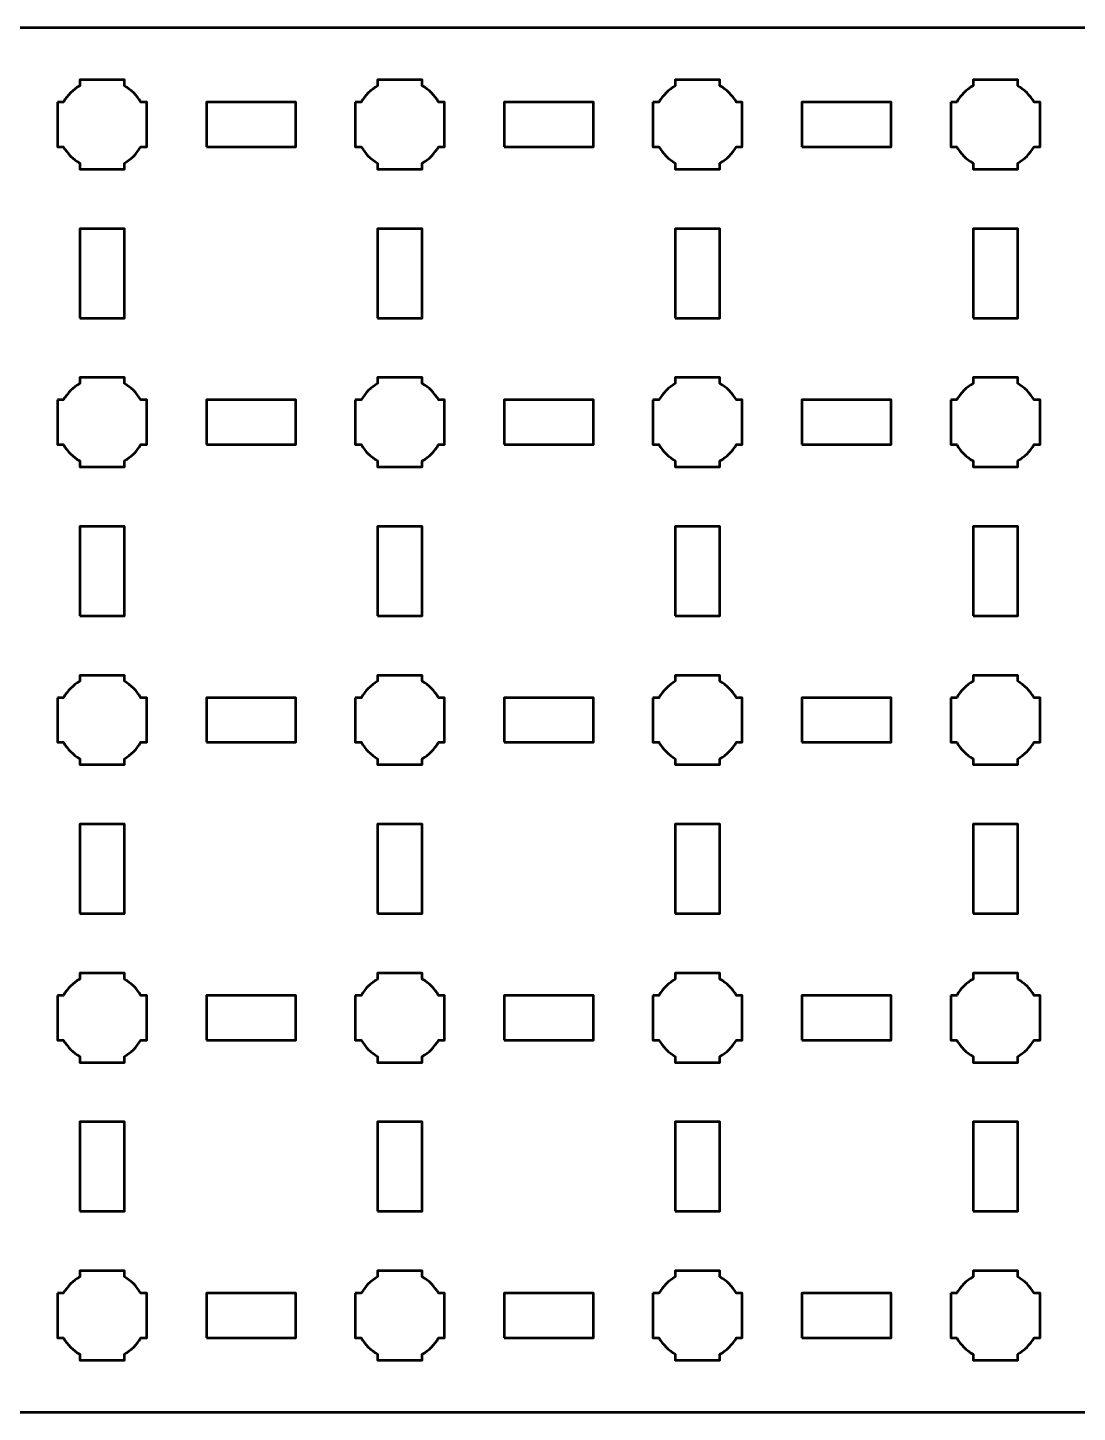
# Model space of a CAD drawing. Header units: centimetres. Extents: x -40.1 to 19.1, y -19.5 to -10.2.
# Drawn here: x -26 to -18.95, y -19.5 to -10.2 of the extents above; entities that cross this region are included whole.
import ezdxf

# ---------------------------------------------------------------- set-up
doc = ezdxf.new("R2010")
doc.units = ezdxf.units.CM
doc.header["$MEASUREMENT"] = 0
doc.layers.add('Layer 1', color=7, linetype='Continuous')

msp = doc.modelspace()

# ---------------------------------------------------------------- linework, layer by layer
at = {"layer": 'Layer 1', "color": 250, "lineweight": 53}
for points in [[(-24.8, -11), (-24.2, -11), (-24.2, -10.7), (-24.8, -10.7), (-24.8, -11)], [(-22.8, -11), (-22.2, -11), (-22.2, -10.7), (-22.8, -10.7), (-22.8, -11)], [(-20.8, -11), (-20.2, -11), (-20.2, -10.7), (-20.8, -10.7), (-20.8, -11)], [(-25.65, -12.15), (-25.35, -12.15), (-25.35, -11.55), (-25.65, -11.55), (-25.65, -12.15)], [(-23.65, -12.15), (-23.35, -12.15), (-23.35, -11.55), (-23.65, -11.55), (-23.65, -12.15)], [(-21.65, -12.15), (-21.35, -12.15), (-21.35, -11.55), (-21.65, -11.55), (-21.65, -12.15)], [(-19.65, -12.15), (-19.35, -12.15), (-19.35, -11.55), (-19.65, -11.55), (-19.65, -12.15)], [(-24.8, -13), (-24.2, -13), (-24.2, -12.7), (-24.8, -12.7), (-24.8, -13)], [(-22.8, -13), (-22.2, -13), (-22.2, -12.7), (-22.8, -12.7), (-22.8, -13)], [(-20.8, -13), (-20.2, -13), (-20.2, -12.7), (-20.8, -12.7), (-20.8, -13)], [(-25.65, -14.15), (-25.35, -14.15), (-25.35, -13.55), (-25.65, -13.55), (-25.65, -14.15)], [(-23.65, -14.15), (-23.35, -14.15), (-23.35, -13.55), (-23.65, -13.55), (-23.65, -14.15)], [(-21.65, -14.15), (-21.35, -14.15), (-21.35, -13.55), (-21.65, -13.55), (-21.65, -14.15)], [(-19.65, -14.15), (-19.35, -14.15), (-19.35, -13.55), (-19.65, -13.55), (-19.65, -14.15)], [(-24.8, -15), (-24.2, -15), (-24.2, -14.7), (-24.8, -14.7), (-24.8, -15)], [(-22.8, -15), (-22.2, -15), (-22.2, -14.7), (-22.8, -14.7), (-22.8, -15)], [(-20.8, -15), (-20.2, -15), (-20.2, -14.7), (-20.8, -14.7), (-20.8, -15)], [(-25.65, -16.15), (-25.35, -16.15), (-25.35, -15.55), (-25.65, -15.55), (-25.65, -16.15)], [(-23.65, -16.15), (-23.35, -16.15), (-23.35, -15.55), (-23.65, -15.55), (-23.65, -16.15)], [(-21.65, -16.15), (-21.35, -16.15), (-21.35, -15.55), (-21.65, -15.55), (-21.65, -16.15)], [(-19.65, -16.15), (-19.35, -16.15), (-19.35, -15.55), (-19.65, -15.55), (-19.65, -16.15)], [(-24.8, -17), (-24.2, -17), (-24.2, -16.7), (-24.8, -16.7), (-24.8, -17)], [(-22.8, -17), (-22.2, -17), (-22.2, -16.7), (-22.8, -16.7), (-22.8, -17)], [(-20.8, -17), (-20.2, -17), (-20.2, -16.7), (-20.8, -16.7), (-20.8, -17)], [(-25.65, -18.15), (-25.35, -18.15), (-25.35, -17.55), (-25.65, -17.55), (-25.65, -18.15)], [(-23.65, -18.15), (-23.35, -18.15), (-23.35, -17.55), (-23.65, -17.55), (-23.65, -18.15)], [(-21.65, -18.15), (-21.35, -18.15), (-21.35, -17.55), (-21.65, -17.55), (-21.65, -18.15)], [(-19.65, -18.15), (-19.35, -18.15), (-19.35, -17.55), (-19.65, -17.55), (-19.65, -18.15)], [(-24.8, -19), (-24.2, -19), (-24.2, -18.7), (-24.8, -18.7), (-24.8, -19)], [(-22.8, -19), (-22.2, -19), (-22.2, -18.7), (-22.8, -18.7), (-22.8, -19)], [(-20.8, -19), (-20.2, -19), (-20.2, -18.7), (-20.8, -18.7), (-20.8, -19)]]:
    msp.add_lwpolyline(points, close=True, dxfattribs=at)
msp.add_open_spline([(-40.15, -19), (-40.15, -19), (-40.15, -10.7), (-40.15, -10.7), (-40.15, -10.7), (-40.15, -10.42391), (-39.92609, -10.2), (-39.65, -10.2), (-39.65, -10.2), (-39.65, -10.2), (18.65, -10.2), (18.65, -10.2), (18.65, -10.2), (18.92609, -10.2), (19.15, -10.42391), (19.15, -10.7), (19.15, -10.7), (19.15, -10.7), (19.15, -19), (19.15, -19), (19.15, -19), (19.15, -19.27609), (18.92609, -19.5), (18.65, -19.5), (18.65, -19.5), (18.65, -19.5), (-39.65, -19.5), (-39.65, -19.5), (-39.65, -19.5), (-39.92609, -19.5), (-40.15, -19.27609), (-40.15, -19)], degree=3, knots=[0, 0, 0, 0, 0.125, 0.125, 0.125, 0.125, 0.25, 0.25, 0.25, 0.25, 0.375, 0.375, 0.375, 0.375, 0.5, 0.5, 0.5, 0.5, 0.625, 0.625, 0.625, 0.625, 0.75, 0.75, 0.75, 0.75, 0.875, 0.875, 0.875, 0.875, 1, 1, 1, 1], dxfattribs=at)
at = {"layer": 'Layer 1', "lineweight": 53}
for points in [[(-25.8, -10.7), (-25.8, -10.7), (-25.75985, -10.7), (-25.75985, -10.7), (-25.75985, -10.7), (-25.7335, -10.65447), (-25.69553, -10.6165), (-25.65, -10.59015), (-25.65, -10.59015), (-25.65, -10.59015), (-25.65, -10.55), (-25.65, -10.55), (-25.65, -10.55), (-25.65, -10.55), (-25.5, -10.55), (-25.5, -10.55), (-25.5, -10.55), (-25.5, -10.55), (-25.35, -10.55), (-25.35, -10.55), (-25.35, -10.55), (-25.35, -10.55), (-25.35, -10.59015), (-25.35, -10.59015), (-25.35, -10.59015), (-25.30447, -10.6165), (-25.2665, -10.65447), (-25.24015, -10.7), (-25.24015, -10.7), (-25.24015, -10.7), (-25.2, -10.7), (-25.2, -10.7), (-25.2, -10.7), (-25.2, -10.7), (-25.2, -10.85), (-25.2, -10.85), (-25.2, -10.85), (-25.2, -10.85), (-25.2, -11), (-25.2, -11), (-25.2, -11), (-25.2, -11), (-25.24015, -11), (-25.24015, -11), (-25.24015, -11), (-25.2665, -11.04553), (-25.30447, -11.0835), (-25.35, -11.10985), (-25.35, -11.10985), (-25.35, -11.10985), (-25.35, -11.15), (-25.35, -11.15), (-25.35, -11.15), (-25.35, -11.15), (-25.5, -11.15), (-25.5, -11.15), (-25.5, -11.15), (-25.5, -11.15), (-25.65, -11.15), (-25.65, -11.15), (-25.65, -11.15), (-25.65, -11.15), (-25.65, -11.10985), (-25.65, -11.10985), (-25.65, -11.10985), (-25.69553, -11.0835), (-25.7335, -11.04553), (-25.75985, -11), (-25.75985, -11), (-25.75985, -11), (-25.8, -11), (-25.8, -11), (-25.8, -11), (-25.8, -11), (-25.8, -10.85), (-25.8, -10.85), (-25.8, -10.85), (-25.8, -10.85), (-25.8, -10.7), (-25.8, -10.7)], [(-23.8, -10.7), (-23.8, -10.7), (-23.75985, -10.7), (-23.75985, -10.7), (-23.75985, -10.7), (-23.7335, -10.65447), (-23.69553, -10.6165), (-23.65, -10.59015), (-23.65, -10.59015), (-23.65, -10.59015), (-23.65, -10.55), (-23.65, -10.55), (-23.65, -10.55), (-23.65, -10.55), (-23.5, -10.55), (-23.5, -10.55), (-23.5, -10.55), (-23.5, -10.55), (-23.35, -10.55), (-23.35, -10.55), (-23.35, -10.55), (-23.35, -10.55), (-23.35, -10.59015), (-23.35, -10.59015), (-23.35, -10.59015), (-23.30447, -10.6165), (-23.2665, -10.65447), (-23.24015, -10.7), (-23.24015, -10.7), (-23.24015, -10.7), (-23.2, -10.7), (-23.2, -10.7), (-23.2, -10.7), (-23.2, -10.7), (-23.2, -10.85), (-23.2, -10.85), (-23.2, -10.85), (-23.2, -10.85), (-23.2, -11), (-23.2, -11), (-23.2, -11), (-23.2, -11), (-23.24015, -11), (-23.24015, -11), (-23.24015, -11), (-23.2665, -11.04553), (-23.30447, -11.0835), (-23.35, -11.10985), (-23.35, -11.10985), (-23.35, -11.10985), (-23.35, -11.15), (-23.35, -11.15), (-23.35, -11.15), (-23.35, -11.15), (-23.5, -11.15), (-23.5, -11.15), (-23.5, -11.15), (-23.5, -11.15), (-23.65, -11.15), (-23.65, -11.15), (-23.65, -11.15), (-23.65, -11.15), (-23.65, -11.10985), (-23.65, -11.10985), (-23.65, -11.10985), (-23.69553, -11.0835), (-23.7335, -11.04553), (-23.75985, -11), (-23.75985, -11), (-23.75985, -11), (-23.8, -11), (-23.8, -11), (-23.8, -11), (-23.8, -11), (-23.8, -10.85), (-23.8, -10.85), (-23.8, -10.85), (-23.8, -10.85), (-23.8, -10.7), (-23.8, -10.7)], [(-21.8, -10.7), (-21.8, -10.7), (-21.75985, -10.7), (-21.75985, -10.7), (-21.75985, -10.7), (-21.7335, -10.65447), (-21.69553, -10.6165), (-21.65, -10.59015), (-21.65, -10.59015), (-21.65, -10.59015), (-21.65, -10.55), (-21.65, -10.55), (-21.65, -10.55), (-21.65, -10.55), (-21.5, -10.55), (-21.5, -10.55), (-21.5, -10.55), (-21.5, -10.55), (-21.35, -10.55), (-21.35, -10.55), (-21.35, -10.55), (-21.35, -10.55), (-21.35, -10.59015), (-21.35, -10.59015), (-21.35, -10.59015), (-21.30447, -10.6165), (-21.2665, -10.65447), (-21.24015, -10.7), (-21.24015, -10.7), (-21.24015, -10.7), (-21.2, -10.7), (-21.2, -10.7), (-21.2, -10.7), (-21.2, -10.7), (-21.2, -10.85), (-21.2, -10.85), (-21.2, -10.85), (-21.2, -10.85), (-21.2, -11), (-21.2, -11), (-21.2, -11), (-21.2, -11), (-21.24015, -11), (-21.24015, -11), (-21.24015, -11), (-21.2665, -11.04553), (-21.30447, -11.0835), (-21.35, -11.10985), (-21.35, -11.10985), (-21.35, -11.10985), (-21.35, -11.15), (-21.35, -11.15), (-21.35, -11.15), (-21.35, -11.15), (-21.5, -11.15), (-21.5, -11.15), (-21.5, -11.15), (-21.5, -11.15), (-21.65, -11.15), (-21.65, -11.15), (-21.65, -11.15), (-21.65, -11.15), (-21.65, -11.10985), (-21.65, -11.10985), (-21.65, -11.10985), (-21.69553, -11.0835), (-21.7335, -11.04553), (-21.75985, -11), (-21.75985, -11), (-21.75985, -11), (-21.8, -11), (-21.8, -11), (-21.8, -11), (-21.8, -11), (-21.8, -10.85), (-21.8, -10.85), (-21.8, -10.85), (-21.8, -10.85), (-21.8, -10.7), (-21.8, -10.7)], [(-19.8, -10.7), (-19.8, -10.7), (-19.75985, -10.7), (-19.75985, -10.7), (-19.75985, -10.7), (-19.7335, -10.65447), (-19.69553, -10.6165), (-19.65, -10.59015), (-19.65, -10.59015), (-19.65, -10.59015), (-19.65, -10.55), (-19.65, -10.55), (-19.65, -10.55), (-19.65, -10.55), (-19.5, -10.55), (-19.5, -10.55), (-19.5, -10.55), (-19.5, -10.55), (-19.35, -10.55), (-19.35, -10.55), (-19.35, -10.55), (-19.35, -10.55), (-19.35, -10.59015), (-19.35, -10.59015), (-19.35, -10.59015), (-19.30447, -10.6165), (-19.2665, -10.65447), (-19.24015, -10.7), (-19.24015, -10.7), (-19.24015, -10.7), (-19.2, -10.7), (-19.2, -10.7), (-19.2, -10.7), (-19.2, -10.7), (-19.2, -10.85), (-19.2, -10.85), (-19.2, -10.85), (-19.2, -10.85), (-19.2, -11), (-19.2, -11), (-19.2, -11), (-19.2, -11), (-19.24015, -11), (-19.24015, -11), (-19.24015, -11), (-19.2665, -11.04553), (-19.30447, -11.0835), (-19.35, -11.10985), (-19.35, -11.10985), (-19.35, -11.10985), (-19.35, -11.15), (-19.35, -11.15), (-19.35, -11.15), (-19.35, -11.15), (-19.5, -11.15), (-19.5, -11.15), (-19.5, -11.15), (-19.5, -11.15), (-19.65, -11.15), (-19.65, -11.15), (-19.65, -11.15), (-19.65, -11.15), (-19.65, -11.10985), (-19.65, -11.10985), (-19.65, -11.10985), (-19.69553, -11.0835), (-19.7335, -11.04553), (-19.75985, -11), (-19.75985, -11), (-19.75985, -11), (-19.8, -11), (-19.8, -11), (-19.8, -11), (-19.8, -11), (-19.8, -10.85), (-19.8, -10.85), (-19.8, -10.85), (-19.8, -10.85), (-19.8, -10.7), (-19.8, -10.7)], [(-25.8, -12.7), (-25.8, -12.7), (-25.75985, -12.7), (-25.75985, -12.7), (-25.75985, -12.7), (-25.7335, -12.65447), (-25.69553, -12.6165), (-25.65, -12.59015), (-25.65, -12.59015), (-25.65, -12.59015), (-25.65, -12.55), (-25.65, -12.55), (-25.65, -12.55), (-25.65, -12.55), (-25.5, -12.55), (-25.5, -12.55), (-25.5, -12.55), (-25.5, -12.55), (-25.35, -12.55), (-25.35, -12.55), (-25.35, -12.55), (-25.35, -12.55), (-25.35, -12.59015), (-25.35, -12.59015), (-25.35, -12.59015), (-25.30447, -12.6165), (-25.2665, -12.65447), (-25.24015, -12.7), (-25.24015, -12.7), (-25.24015, -12.7), (-25.2, -12.7), (-25.2, -12.7), (-25.2, -12.7), (-25.2, -12.7), (-25.2, -12.85), (-25.2, -12.85), (-25.2, -12.85), (-25.2, -12.85), (-25.2, -13), (-25.2, -13), (-25.2, -13), (-25.2, -13), (-25.24015, -13), (-25.24015, -13), (-25.24015, -13), (-25.2665, -13.04553), (-25.30447, -13.0835), (-25.35, -13.10985), (-25.35, -13.10985), (-25.35, -13.10985), (-25.35, -13.15), (-25.35, -13.15), (-25.35, -13.15), (-25.35, -13.15), (-25.5, -13.15), (-25.5, -13.15), (-25.5, -13.15), (-25.5, -13.15), (-25.65, -13.15), (-25.65, -13.15), (-25.65, -13.15), (-25.65, -13.15), (-25.65, -13.10985), (-25.65, -13.10985), (-25.65, -13.10985), (-25.69553, -13.0835), (-25.7335, -13.04553), (-25.75985, -13), (-25.75985, -13), (-25.75985, -13), (-25.8, -13), (-25.8, -13), (-25.8, -13), (-25.8, -13), (-25.8, -12.85), (-25.8, -12.85), (-25.8, -12.85), (-25.8, -12.85), (-25.8, -12.7), (-25.8, -12.7)], [(-23.8, -12.7), (-23.8, -12.7), (-23.75985, -12.7), (-23.75985, -12.7), (-23.75985, -12.7), (-23.7335, -12.65447), (-23.69553, -12.6165), (-23.65, -12.59015), (-23.65, -12.59015), (-23.65, -12.59015), (-23.65, -12.55), (-23.65, -12.55), (-23.65, -12.55), (-23.65, -12.55), (-23.5, -12.55), (-23.5, -12.55), (-23.5, -12.55), (-23.5, -12.55), (-23.35, -12.55), (-23.35, -12.55), (-23.35, -12.55), (-23.35, -12.55), (-23.35, -12.59015), (-23.35, -12.59015), (-23.35, -12.59015), (-23.30447, -12.6165), (-23.2665, -12.65447), (-23.24015, -12.7), (-23.24015, -12.7), (-23.24015, -12.7), (-23.2, -12.7), (-23.2, -12.7), (-23.2, -12.7), (-23.2, -12.7), (-23.2, -12.85), (-23.2, -12.85), (-23.2, -12.85), (-23.2, -12.85), (-23.2, -13), (-23.2, -13), (-23.2, -13), (-23.2, -13), (-23.24015, -13), (-23.24015, -13), (-23.24015, -13), (-23.2665, -13.04553), (-23.30447, -13.0835), (-23.35, -13.10985), (-23.35, -13.10985), (-23.35, -13.10985), (-23.35, -13.15), (-23.35, -13.15), (-23.35, -13.15), (-23.35, -13.15), (-23.5, -13.15), (-23.5, -13.15), (-23.5, -13.15), (-23.5, -13.15), (-23.65, -13.15), (-23.65, -13.15), (-23.65, -13.15), (-23.65, -13.15), (-23.65, -13.10985), (-23.65, -13.10985), (-23.65, -13.10985), (-23.69553, -13.0835), (-23.7335, -13.04553), (-23.75985, -13), (-23.75985, -13), (-23.75985, -13), (-23.8, -13), (-23.8, -13), (-23.8, -13), (-23.8, -13), (-23.8, -12.85), (-23.8, -12.85), (-23.8, -12.85), (-23.8, -12.85), (-23.8, -12.7), (-23.8, -12.7)], [(-21.8, -12.7), (-21.8, -12.7), (-21.75985, -12.7), (-21.75985, -12.7), (-21.75985, -12.7), (-21.7335, -12.65447), (-21.69553, -12.6165), (-21.65, -12.59015), (-21.65, -12.59015), (-21.65, -12.59015), (-21.65, -12.55), (-21.65, -12.55), (-21.65, -12.55), (-21.65, -12.55), (-21.5, -12.55), (-21.5, -12.55), (-21.5, -12.55), (-21.5, -12.55), (-21.35, -12.55), (-21.35, -12.55), (-21.35, -12.55), (-21.35, -12.55), (-21.35, -12.59015), (-21.35, -12.59015), (-21.35, -12.59015), (-21.30447, -12.6165), (-21.2665, -12.65447), (-21.24015, -12.7), (-21.24015, -12.7), (-21.24015, -12.7), (-21.2, -12.7), (-21.2, -12.7), (-21.2, -12.7), (-21.2, -12.7), (-21.2, -12.85), (-21.2, -12.85), (-21.2, -12.85), (-21.2, -12.85), (-21.2, -13), (-21.2, -13), (-21.2, -13), (-21.2, -13), (-21.24015, -13), (-21.24015, -13), (-21.24015, -13), (-21.2665, -13.04553), (-21.30447, -13.0835), (-21.35, -13.10985), (-21.35, -13.10985), (-21.35, -13.10985), (-21.35, -13.15), (-21.35, -13.15), (-21.35, -13.15), (-21.35, -13.15), (-21.5, -13.15), (-21.5, -13.15), (-21.5, -13.15), (-21.5, -13.15), (-21.65, -13.15), (-21.65, -13.15), (-21.65, -13.15), (-21.65, -13.15), (-21.65, -13.10985), (-21.65, -13.10985), (-21.65, -13.10985), (-21.69553, -13.0835), (-21.7335, -13.04553), (-21.75985, -13), (-21.75985, -13), (-21.75985, -13), (-21.8, -13), (-21.8, -13), (-21.8, -13), (-21.8, -13), (-21.8, -12.85), (-21.8, -12.85), (-21.8, -12.85), (-21.8, -12.85), (-21.8, -12.7), (-21.8, -12.7)], [(-19.8, -12.7), (-19.8, -12.7), (-19.75985, -12.7), (-19.75985, -12.7), (-19.75985, -12.7), (-19.7335, -12.65447), (-19.69553, -12.6165), (-19.65, -12.59015), (-19.65, -12.59015), (-19.65, -12.59015), (-19.65, -12.55), (-19.65, -12.55), (-19.65, -12.55), (-19.65, -12.55), (-19.5, -12.55), (-19.5, -12.55), (-19.5, -12.55), (-19.5, -12.55), (-19.35, -12.55), (-19.35, -12.55), (-19.35, -12.55), (-19.35, -12.55), (-19.35, -12.59015), (-19.35, -12.59015), (-19.35, -12.59015), (-19.30447, -12.6165), (-19.2665, -12.65447), (-19.24015, -12.7), (-19.24015, -12.7), (-19.24015, -12.7), (-19.2, -12.7), (-19.2, -12.7), (-19.2, -12.7), (-19.2, -12.7), (-19.2, -12.85), (-19.2, -12.85), (-19.2, -12.85), (-19.2, -12.85), (-19.2, -13), (-19.2, -13), (-19.2, -13), (-19.2, -13), (-19.24015, -13), (-19.24015, -13), (-19.24015, -13), (-19.2665, -13.04553), (-19.30447, -13.0835), (-19.35, -13.10985), (-19.35, -13.10985), (-19.35, -13.10985), (-19.35, -13.15), (-19.35, -13.15), (-19.35, -13.15), (-19.35, -13.15), (-19.5, -13.15), (-19.5, -13.15), (-19.5, -13.15), (-19.5, -13.15), (-19.65, -13.15), (-19.65, -13.15), (-19.65, -13.15), (-19.65, -13.15), (-19.65, -13.10985), (-19.65, -13.10985), (-19.65, -13.10985), (-19.69553, -13.0835), (-19.7335, -13.04553), (-19.75985, -13), (-19.75985, -13), (-19.75985, -13), (-19.8, -13), (-19.8, -13), (-19.8, -13), (-19.8, -13), (-19.8, -12.85), (-19.8, -12.85), (-19.8, -12.85), (-19.8, -12.85), (-19.8, -12.7), (-19.8, -12.7)], [(-25.8, -14.7), (-25.8, -14.7), (-25.75985, -14.7), (-25.75985, -14.7), (-25.75985, -14.7), (-25.7335, -14.65447), (-25.69553, -14.6165), (-25.65, -14.59015), (-25.65, -14.59015), (-25.65, -14.59015), (-25.65, -14.55), (-25.65, -14.55), (-25.65, -14.55), (-25.65, -14.55), (-25.5, -14.55), (-25.5, -14.55), (-25.5, -14.55), (-25.5, -14.55), (-25.35, -14.55), (-25.35, -14.55), (-25.35, -14.55), (-25.35, -14.55), (-25.35, -14.59015), (-25.35, -14.59015), (-25.35, -14.59015), (-25.30447, -14.6165), (-25.2665, -14.65447), (-25.24015, -14.7), (-25.24015, -14.7), (-25.24015, -14.7), (-25.2, -14.7), (-25.2, -14.7), (-25.2, -14.7), (-25.2, -14.7), (-25.2, -14.85), (-25.2, -14.85), (-25.2, -14.85), (-25.2, -14.85), (-25.2, -15), (-25.2, -15), (-25.2, -15), (-25.2, -15), (-25.24015, -15), (-25.24015, -15), (-25.24015, -15), (-25.2665, -15.04553), (-25.30447, -15.0835), (-25.35, -15.10985), (-25.35, -15.10985), (-25.35, -15.10985), (-25.35, -15.15), (-25.35, -15.15), (-25.35, -15.15), (-25.35, -15.15), (-25.5, -15.15), (-25.5, -15.15), (-25.5, -15.15), (-25.5, -15.15), (-25.65, -15.15), (-25.65, -15.15), (-25.65, -15.15), (-25.65, -15.15), (-25.65, -15.10985), (-25.65, -15.10985), (-25.65, -15.10985), (-25.69553, -15.0835), (-25.7335, -15.04553), (-25.75985, -15), (-25.75985, -15), (-25.75985, -15), (-25.8, -15), (-25.8, -15), (-25.8, -15), (-25.8, -15), (-25.8, -14.85), (-25.8, -14.85), (-25.8, -14.85), (-25.8, -14.85), (-25.8, -14.7), (-25.8, -14.7)], [(-23.8, -14.7), (-23.8, -14.7), (-23.75985, -14.7), (-23.75985, -14.7), (-23.75985, -14.7), (-23.7335, -14.65447), (-23.69553, -14.6165), (-23.65, -14.59015), (-23.65, -14.59015), (-23.65, -14.59015), (-23.65, -14.55), (-23.65, -14.55), (-23.65, -14.55), (-23.65, -14.55), (-23.5, -14.55), (-23.5, -14.55), (-23.5, -14.55), (-23.5, -14.55), (-23.35, -14.55), (-23.35, -14.55), (-23.35, -14.55), (-23.35, -14.55), (-23.35, -14.59015), (-23.35, -14.59015), (-23.35, -14.59015), (-23.30447, -14.6165), (-23.2665, -14.65447), (-23.24015, -14.7), (-23.24015, -14.7), (-23.24015, -14.7), (-23.2, -14.7), (-23.2, -14.7), (-23.2, -14.7), (-23.2, -14.7), (-23.2, -14.85), (-23.2, -14.85), (-23.2, -14.85), (-23.2, -14.85), (-23.2, -15), (-23.2, -15), (-23.2, -15), (-23.2, -15), (-23.24015, -15), (-23.24015, -15), (-23.24015, -15), (-23.2665, -15.04553), (-23.30447, -15.0835), (-23.35, -15.10985), (-23.35, -15.10985), (-23.35, -15.10985), (-23.35, -15.15), (-23.35, -15.15), (-23.35, -15.15), (-23.35, -15.15), (-23.5, -15.15), (-23.5, -15.15), (-23.5, -15.15), (-23.5, -15.15), (-23.65, -15.15), (-23.65, -15.15), (-23.65, -15.15), (-23.65, -15.15), (-23.65, -15.10985), (-23.65, -15.10985), (-23.65, -15.10985), (-23.69553, -15.0835), (-23.7335, -15.04553), (-23.75985, -15), (-23.75985, -15), (-23.75985, -15), (-23.8, -15), (-23.8, -15), (-23.8, -15), (-23.8, -15), (-23.8, -14.85), (-23.8, -14.85), (-23.8, -14.85), (-23.8, -14.85), (-23.8, -14.7), (-23.8, -14.7)], [(-21.8, -14.7), (-21.8, -14.7), (-21.75985, -14.7), (-21.75985, -14.7), (-21.75985, -14.7), (-21.7335, -14.65447), (-21.69553, -14.6165), (-21.65, -14.59015), (-21.65, -14.59015), (-21.65, -14.59015), (-21.65, -14.55), (-21.65, -14.55), (-21.65, -14.55), (-21.65, -14.55), (-21.5, -14.55), (-21.5, -14.55), (-21.5, -14.55), (-21.5, -14.55), (-21.35, -14.55), (-21.35, -14.55), (-21.35, -14.55), (-21.35, -14.55), (-21.35, -14.59015), (-21.35, -14.59015), (-21.35, -14.59015), (-21.30447, -14.6165), (-21.2665, -14.65447), (-21.24015, -14.7), (-21.24015, -14.7), (-21.24015, -14.7), (-21.2, -14.7), (-21.2, -14.7), (-21.2, -14.7), (-21.2, -14.7), (-21.2, -14.85), (-21.2, -14.85), (-21.2, -14.85), (-21.2, -14.85), (-21.2, -15), (-21.2, -15), (-21.2, -15), (-21.2, -15), (-21.24015, -15), (-21.24015, -15), (-21.24015, -15), (-21.2665, -15.04553), (-21.30447, -15.0835), (-21.35, -15.10985), (-21.35, -15.10985), (-21.35, -15.10985), (-21.35, -15.15), (-21.35, -15.15), (-21.35, -15.15), (-21.35, -15.15), (-21.5, -15.15), (-21.5, -15.15), (-21.5, -15.15), (-21.5, -15.15), (-21.65, -15.15), (-21.65, -15.15), (-21.65, -15.15), (-21.65, -15.15), (-21.65, -15.10985), (-21.65, -15.10985), (-21.65, -15.10985), (-21.69553, -15.0835), (-21.7335, -15.04553), (-21.75985, -15), (-21.75985, -15), (-21.75985, -15), (-21.8, -15), (-21.8, -15), (-21.8, -15), (-21.8, -15), (-21.8, -14.85), (-21.8, -14.85), (-21.8, -14.85), (-21.8, -14.85), (-21.8, -14.7), (-21.8, -14.7)], [(-19.8, -14.7), (-19.8, -14.7), (-19.75985, -14.7), (-19.75985, -14.7), (-19.75985, -14.7), (-19.7335, -14.65447), (-19.69553, -14.6165), (-19.65, -14.59015), (-19.65, -14.59015), (-19.65, -14.59015), (-19.65, -14.55), (-19.65, -14.55), (-19.65, -14.55), (-19.65, -14.55), (-19.5, -14.55), (-19.5, -14.55), (-19.5, -14.55), (-19.5, -14.55), (-19.35, -14.55), (-19.35, -14.55), (-19.35, -14.55), (-19.35, -14.55), (-19.35, -14.59015), (-19.35, -14.59015), (-19.35, -14.59015), (-19.30447, -14.6165), (-19.2665, -14.65447), (-19.24015, -14.7), (-19.24015, -14.7), (-19.24015, -14.7), (-19.2, -14.7), (-19.2, -14.7), (-19.2, -14.7), (-19.2, -14.7), (-19.2, -14.85), (-19.2, -14.85), (-19.2, -14.85), (-19.2, -14.85), (-19.2, -15), (-19.2, -15), (-19.2, -15), (-19.2, -15), (-19.24015, -15), (-19.24015, -15), (-19.24015, -15), (-19.2665, -15.04553), (-19.30447, -15.0835), (-19.35, -15.10985), (-19.35, -15.10985), (-19.35, -15.10985), (-19.35, -15.15), (-19.35, -15.15), (-19.35, -15.15), (-19.35, -15.15), (-19.5, -15.15), (-19.5, -15.15), (-19.5, -15.15), (-19.5, -15.15), (-19.65, -15.15), (-19.65, -15.15), (-19.65, -15.15), (-19.65, -15.15), (-19.65, -15.10985), (-19.65, -15.10985), (-19.65, -15.10985), (-19.69553, -15.0835), (-19.7335, -15.04553), (-19.75985, -15), (-19.75985, -15), (-19.75985, -15), (-19.8, -15), (-19.8, -15), (-19.8, -15), (-19.8, -15), (-19.8, -14.85), (-19.8, -14.85), (-19.8, -14.85), (-19.8, -14.85), (-19.8, -14.7), (-19.8, -14.7)], [(-25.8, -16.7), (-25.8, -16.7), (-25.75985, -16.7), (-25.75985, -16.7), (-25.75985, -16.7), (-25.7335, -16.65447), (-25.69553, -16.6165), (-25.65, -16.59015), (-25.65, -16.59015), (-25.65, -16.59015), (-25.65, -16.55), (-25.65, -16.55), (-25.65, -16.55), (-25.65, -16.55), (-25.5, -16.55), (-25.5, -16.55), (-25.5, -16.55), (-25.5, -16.55), (-25.35, -16.55), (-25.35, -16.55), (-25.35, -16.55), (-25.35, -16.55), (-25.35, -16.59015), (-25.35, -16.59015), (-25.35, -16.59015), (-25.30447, -16.6165), (-25.2665, -16.65447), (-25.24015, -16.7), (-25.24015, -16.7), (-25.24015, -16.7), (-25.2, -16.7), (-25.2, -16.7), (-25.2, -16.7), (-25.2, -16.7), (-25.2, -16.85), (-25.2, -16.85), (-25.2, -16.85), (-25.2, -16.85), (-25.2, -17), (-25.2, -17), (-25.2, -17), (-25.2, -17), (-25.24015, -17), (-25.24015, -17), (-25.24015, -17), (-25.2665, -17.04553), (-25.30447, -17.0835), (-25.35, -17.10985), (-25.35, -17.10985), (-25.35, -17.10985), (-25.35, -17.15), (-25.35, -17.15), (-25.35, -17.15), (-25.35, -17.15), (-25.5, -17.15), (-25.5, -17.15), (-25.5, -17.15), (-25.5, -17.15), (-25.65, -17.15), (-25.65, -17.15), (-25.65, -17.15), (-25.65, -17.15), (-25.65, -17.10985), (-25.65, -17.10985), (-25.65, -17.10985), (-25.69553, -17.0835), (-25.7335, -17.04553), (-25.75985, -17), (-25.75985, -17), (-25.75985, -17), (-25.8, -17), (-25.8, -17), (-25.8, -17), (-25.8, -17), (-25.8, -16.85), (-25.8, -16.85), (-25.8, -16.85), (-25.8, -16.85), (-25.8, -16.7), (-25.8, -16.7)], [(-23.8, -16.7), (-23.8, -16.7), (-23.75985, -16.7), (-23.75985, -16.7), (-23.75985, -16.7), (-23.7335, -16.65447), (-23.69553, -16.6165), (-23.65, -16.59015), (-23.65, -16.59015), (-23.65, -16.59015), (-23.65, -16.55), (-23.65, -16.55), (-23.65, -16.55), (-23.65, -16.55), (-23.5, -16.55), (-23.5, -16.55), (-23.5, -16.55), (-23.5, -16.55), (-23.35, -16.55), (-23.35, -16.55), (-23.35, -16.55), (-23.35, -16.55), (-23.35, -16.59015), (-23.35, -16.59015), (-23.35, -16.59015), (-23.30447, -16.6165), (-23.2665, -16.65447), (-23.24015, -16.7), (-23.24015, -16.7), (-23.24015, -16.7), (-23.2, -16.7), (-23.2, -16.7), (-23.2, -16.7), (-23.2, -16.7), (-23.2, -16.85), (-23.2, -16.85), (-23.2, -16.85), (-23.2, -16.85), (-23.2, -17), (-23.2, -17), (-23.2, -17), (-23.2, -17), (-23.24015, -17), (-23.24015, -17), (-23.24015, -17), (-23.2665, -17.04553), (-23.30447, -17.0835), (-23.35, -17.10985), (-23.35, -17.10985), (-23.35, -17.10985), (-23.35, -17.15), (-23.35, -17.15), (-23.35, -17.15), (-23.35, -17.15), (-23.5, -17.15), (-23.5, -17.15), (-23.5, -17.15), (-23.5, -17.15), (-23.65, -17.15), (-23.65, -17.15), (-23.65, -17.15), (-23.65, -17.15), (-23.65, -17.10985), (-23.65, -17.10985), (-23.65, -17.10985), (-23.69553, -17.0835), (-23.7335, -17.04553), (-23.75985, -17), (-23.75985, -17), (-23.75985, -17), (-23.8, -17), (-23.8, -17), (-23.8, -17), (-23.8, -17), (-23.8, -16.85), (-23.8, -16.85), (-23.8, -16.85), (-23.8, -16.85), (-23.8, -16.7), (-23.8, -16.7)], [(-21.8, -16.7), (-21.8, -16.7), (-21.75985, -16.7), (-21.75985, -16.7), (-21.75985, -16.7), (-21.7335, -16.65447), (-21.69553, -16.6165), (-21.65, -16.59015), (-21.65, -16.59015), (-21.65, -16.59015), (-21.65, -16.55), (-21.65, -16.55), (-21.65, -16.55), (-21.65, -16.55), (-21.5, -16.55), (-21.5, -16.55), (-21.5, -16.55), (-21.5, -16.55), (-21.35, -16.55), (-21.35, -16.55), (-21.35, -16.55), (-21.35, -16.55), (-21.35, -16.59015), (-21.35, -16.59015), (-21.35, -16.59015), (-21.30447, -16.6165), (-21.2665, -16.65447), (-21.24015, -16.7), (-21.24015, -16.7), (-21.24015, -16.7), (-21.2, -16.7), (-21.2, -16.7), (-21.2, -16.7), (-21.2, -16.7), (-21.2, -16.85), (-21.2, -16.85), (-21.2, -16.85), (-21.2, -16.85), (-21.2, -17), (-21.2, -17), (-21.2, -17), (-21.2, -17), (-21.24015, -17), (-21.24015, -17), (-21.24015, -17), (-21.2665, -17.04553), (-21.30447, -17.0835), (-21.35, -17.10985), (-21.35, -17.10985), (-21.35, -17.10985), (-21.35, -17.15), (-21.35, -17.15), (-21.35, -17.15), (-21.35, -17.15), (-21.5, -17.15), (-21.5, -17.15), (-21.5, -17.15), (-21.5, -17.15), (-21.65, -17.15), (-21.65, -17.15), (-21.65, -17.15), (-21.65, -17.15), (-21.65, -17.10985), (-21.65, -17.10985), (-21.65, -17.10985), (-21.69553, -17.0835), (-21.7335, -17.04553), (-21.75985, -17), (-21.75985, -17), (-21.75985, -17), (-21.8, -17), (-21.8, -17), (-21.8, -17), (-21.8, -17), (-21.8, -16.85), (-21.8, -16.85), (-21.8, -16.85), (-21.8, -16.85), (-21.8, -16.7), (-21.8, -16.7)], [(-19.8, -16.7), (-19.8, -16.7), (-19.75985, -16.7), (-19.75985, -16.7), (-19.75985, -16.7), (-19.7335, -16.65447), (-19.69553, -16.6165), (-19.65, -16.59015), (-19.65, -16.59015), (-19.65, -16.59015), (-19.65, -16.55), (-19.65, -16.55), (-19.65, -16.55), (-19.65, -16.55), (-19.5, -16.55), (-19.5, -16.55), (-19.5, -16.55), (-19.5, -16.55), (-19.35, -16.55), (-19.35, -16.55), (-19.35, -16.55), (-19.35, -16.55), (-19.35, -16.59015), (-19.35, -16.59015), (-19.35, -16.59015), (-19.30447, -16.6165), (-19.2665, -16.65447), (-19.24015, -16.7), (-19.24015, -16.7), (-19.24015, -16.7), (-19.2, -16.7), (-19.2, -16.7), (-19.2, -16.7), (-19.2, -16.7), (-19.2, -16.85), (-19.2, -16.85), (-19.2, -16.85), (-19.2, -16.85), (-19.2, -17), (-19.2, -17), (-19.2, -17), (-19.2, -17), (-19.24015, -17), (-19.24015, -17), (-19.24015, -17), (-19.2665, -17.04553), (-19.30447, -17.0835), (-19.35, -17.10985), (-19.35, -17.10985), (-19.35, -17.10985), (-19.35, -17.15), (-19.35, -17.15), (-19.35, -17.15), (-19.35, -17.15), (-19.5, -17.15), (-19.5, -17.15), (-19.5, -17.15), (-19.5, -17.15), (-19.65, -17.15), (-19.65, -17.15), (-19.65, -17.15), (-19.65, -17.15), (-19.65, -17.10985), (-19.65, -17.10985), (-19.65, -17.10985), (-19.69553, -17.0835), (-19.7335, -17.04553), (-19.75985, -17), (-19.75985, -17), (-19.75985, -17), (-19.8, -17), (-19.8, -17), (-19.8, -17), (-19.8, -17), (-19.8, -16.85), (-19.8, -16.85), (-19.8, -16.85), (-19.8, -16.85), (-19.8, -16.7), (-19.8, -16.7)], [(-25.8, -18.7), (-25.8, -18.7), (-25.75985, -18.7), (-25.75985, -18.7), (-25.75985, -18.7), (-25.7335, -18.65447), (-25.69553, -18.6165), (-25.65, -18.59015), (-25.65, -18.59015), (-25.65, -18.59015), (-25.65, -18.55), (-25.65, -18.55), (-25.65, -18.55), (-25.65, -18.55), (-25.5, -18.55), (-25.5, -18.55), (-25.5, -18.55), (-25.5, -18.55), (-25.35, -18.55), (-25.35, -18.55), (-25.35, -18.55), (-25.35, -18.55), (-25.35, -18.59015), (-25.35, -18.59015), (-25.35, -18.59015), (-25.30447, -18.6165), (-25.2665, -18.65447), (-25.24015, -18.7), (-25.24015, -18.7), (-25.24015, -18.7), (-25.2, -18.7), (-25.2, -18.7), (-25.2, -18.7), (-25.2, -18.7), (-25.2, -18.85), (-25.2, -18.85), (-25.2, -18.85), (-25.2, -18.85), (-25.2, -19), (-25.2, -19), (-25.2, -19), (-25.2, -19), (-25.24015, -19), (-25.24015, -19), (-25.24015, -19), (-25.2665, -19.04553), (-25.30447, -19.0835), (-25.35, -19.10985), (-25.35, -19.10985), (-25.35, -19.10985), (-25.35, -19.15), (-25.35, -19.15), (-25.35, -19.15), (-25.35, -19.15), (-25.5, -19.15), (-25.5, -19.15), (-25.5, -19.15), (-25.5, -19.15), (-25.65, -19.15), (-25.65, -19.15), (-25.65, -19.15), (-25.65, -19.15), (-25.65, -19.10985), (-25.65, -19.10985), (-25.65, -19.10985), (-25.69553, -19.0835), (-25.7335, -19.04553), (-25.75985, -19), (-25.75985, -19), (-25.75985, -19), (-25.8, -19), (-25.8, -19), (-25.8, -19), (-25.8, -19), (-25.8, -18.85), (-25.8, -18.85), (-25.8, -18.85), (-25.8, -18.85), (-25.8, -18.7), (-25.8, -18.7)], [(-23.8, -18.7), (-23.8, -18.7), (-23.75985, -18.7), (-23.75985, -18.7), (-23.75985, -18.7), (-23.7335, -18.65447), (-23.69553, -18.6165), (-23.65, -18.59015), (-23.65, -18.59015), (-23.65, -18.59015), (-23.65, -18.55), (-23.65, -18.55), (-23.65, -18.55), (-23.65, -18.55), (-23.5, -18.55), (-23.5, -18.55), (-23.5, -18.55), (-23.5, -18.55), (-23.35, -18.55), (-23.35, -18.55), (-23.35, -18.55), (-23.35, -18.55), (-23.35, -18.59015), (-23.35, -18.59015), (-23.35, -18.59015), (-23.30447, -18.6165), (-23.2665, -18.65447), (-23.24015, -18.7), (-23.24015, -18.7), (-23.24015, -18.7), (-23.2, -18.7), (-23.2, -18.7), (-23.2, -18.7), (-23.2, -18.7), (-23.2, -18.85), (-23.2, -18.85), (-23.2, -18.85), (-23.2, -18.85), (-23.2, -19), (-23.2, -19), (-23.2, -19), (-23.2, -19), (-23.24015, -19), (-23.24015, -19), (-23.24015, -19), (-23.2665, -19.04553), (-23.30447, -19.0835), (-23.35, -19.10985), (-23.35, -19.10985), (-23.35, -19.10985), (-23.35, -19.15), (-23.35, -19.15), (-23.35, -19.15), (-23.35, -19.15), (-23.5, -19.15), (-23.5, -19.15), (-23.5, -19.15), (-23.5, -19.15), (-23.65, -19.15), (-23.65, -19.15), (-23.65, -19.15), (-23.65, -19.15), (-23.65, -19.10985), (-23.65, -19.10985), (-23.65, -19.10985), (-23.69553, -19.0835), (-23.7335, -19.04553), (-23.75985, -19), (-23.75985, -19), (-23.75985, -19), (-23.8, -19), (-23.8, -19), (-23.8, -19), (-23.8, -19), (-23.8, -18.85), (-23.8, -18.85), (-23.8, -18.85), (-23.8, -18.85), (-23.8, -18.7), (-23.8, -18.7)], [(-21.8, -18.7), (-21.8, -18.7), (-21.75985, -18.7), (-21.75985, -18.7), (-21.75985, -18.7), (-21.7335, -18.65447), (-21.69553, -18.6165), (-21.65, -18.59015), (-21.65, -18.59015), (-21.65, -18.59015), (-21.65, -18.55), (-21.65, -18.55), (-21.65, -18.55), (-21.65, -18.55), (-21.5, -18.55), (-21.5, -18.55), (-21.5, -18.55), (-21.5, -18.55), (-21.35, -18.55), (-21.35, -18.55), (-21.35, -18.55), (-21.35, -18.55), (-21.35, -18.59015), (-21.35, -18.59015), (-21.35, -18.59015), (-21.30447, -18.6165), (-21.2665, -18.65447), (-21.24015, -18.7), (-21.24015, -18.7), (-21.24015, -18.7), (-21.2, -18.7), (-21.2, -18.7), (-21.2, -18.7), (-21.2, -18.7), (-21.2, -18.85), (-21.2, -18.85), (-21.2, -18.85), (-21.2, -18.85), (-21.2, -19), (-21.2, -19), (-21.2, -19), (-21.2, -19), (-21.24015, -19), (-21.24015, -19), (-21.24015, -19), (-21.2665, -19.04553), (-21.30447, -19.0835), (-21.35, -19.10985), (-21.35, -19.10985), (-21.35, -19.10985), (-21.35, -19.15), (-21.35, -19.15), (-21.35, -19.15), (-21.35, -19.15), (-21.5, -19.15), (-21.5, -19.15), (-21.5, -19.15), (-21.5, -19.15), (-21.65, -19.15), (-21.65, -19.15), (-21.65, -19.15), (-21.65, -19.15), (-21.65, -19.10985), (-21.65, -19.10985), (-21.65, -19.10985), (-21.69553, -19.0835), (-21.7335, -19.04553), (-21.75985, -19), (-21.75985, -19), (-21.75985, -19), (-21.8, -19), (-21.8, -19), (-21.8, -19), (-21.8, -19), (-21.8, -18.85), (-21.8, -18.85), (-21.8, -18.85), (-21.8, -18.85), (-21.8, -18.7), (-21.8, -18.7)], [(-19.8, -18.7), (-19.8, -18.7), (-19.75985, -18.7), (-19.75985, -18.7), (-19.75985, -18.7), (-19.7335, -18.65447), (-19.69553, -18.6165), (-19.65, -18.59015), (-19.65, -18.59015), (-19.65, -18.59015), (-19.65, -18.55), (-19.65, -18.55), (-19.65, -18.55), (-19.65, -18.55), (-19.5, -18.55), (-19.5, -18.55), (-19.5, -18.55), (-19.5, -18.55), (-19.35, -18.55), (-19.35, -18.55), (-19.35, -18.55), (-19.35, -18.55), (-19.35, -18.59015), (-19.35, -18.59015), (-19.35, -18.59015), (-19.30447, -18.6165), (-19.2665, -18.65447), (-19.24015, -18.7), (-19.24015, -18.7), (-19.24015, -18.7), (-19.2, -18.7), (-19.2, -18.7), (-19.2, -18.7), (-19.2, -18.7), (-19.2, -18.85), (-19.2, -18.85), (-19.2, -18.85), (-19.2, -18.85), (-19.2, -19), (-19.2, -19), (-19.2, -19), (-19.2, -19), (-19.24015, -19), (-19.24015, -19), (-19.24015, -19), (-19.2665, -19.04553), (-19.30447, -19.0835), (-19.35, -19.10985), (-19.35, -19.10985), (-19.35, -19.10985), (-19.35, -19.15), (-19.35, -19.15), (-19.35, -19.15), (-19.35, -19.15), (-19.5, -19.15), (-19.5, -19.15), (-19.5, -19.15), (-19.5, -19.15), (-19.65, -19.15), (-19.65, -19.15), (-19.65, -19.15), (-19.65, -19.15), (-19.65, -19.10985), (-19.65, -19.10985), (-19.65, -19.10985), (-19.69553, -19.0835), (-19.7335, -19.04553), (-19.75985, -19), (-19.75985, -19), (-19.75985, -19), (-19.8, -19), (-19.8, -19), (-19.8, -19), (-19.8, -19), (-19.8, -18.85), (-19.8, -18.85), (-19.8, -18.85), (-19.8, -18.85), (-19.8, -18.7), (-19.8, -18.7)]]:
    msp.add_open_spline(points, degree=3, knots=[0, 0, 0, 0, 0.05, 0.05, 0.05, 0.05, 0.1, 0.1, 0.1, 0.1, 0.15, 0.15, 0.15, 0.15, 0.2, 0.2, 0.2, 0.2, 0.25, 0.25, 0.25, 0.25, 0.3, 0.3, 0.3, 0.3, 0.35, 0.35, 0.35, 0.35, 0.4, 0.4, 0.4, 0.4, 0.45, 0.45, 0.45, 0.45, 0.5, 0.5, 0.5, 0.5, 0.55, 0.55, 0.55, 0.55, 0.6, 0.6, 0.6, 0.6, 0.65, 0.65, 0.65, 0.65, 0.7, 0.7, 0.7, 0.7, 0.75, 0.75, 0.75, 0.75, 0.8, 0.8, 0.8, 0.8, 0.85, 0.85, 0.85, 0.85, 0.9, 0.9, 0.9, 0.9, 0.95, 0.95, 0.95, 0.95, 1, 1, 1, 1], dxfattribs=at)

doc.saveas('drawing.dxf')
